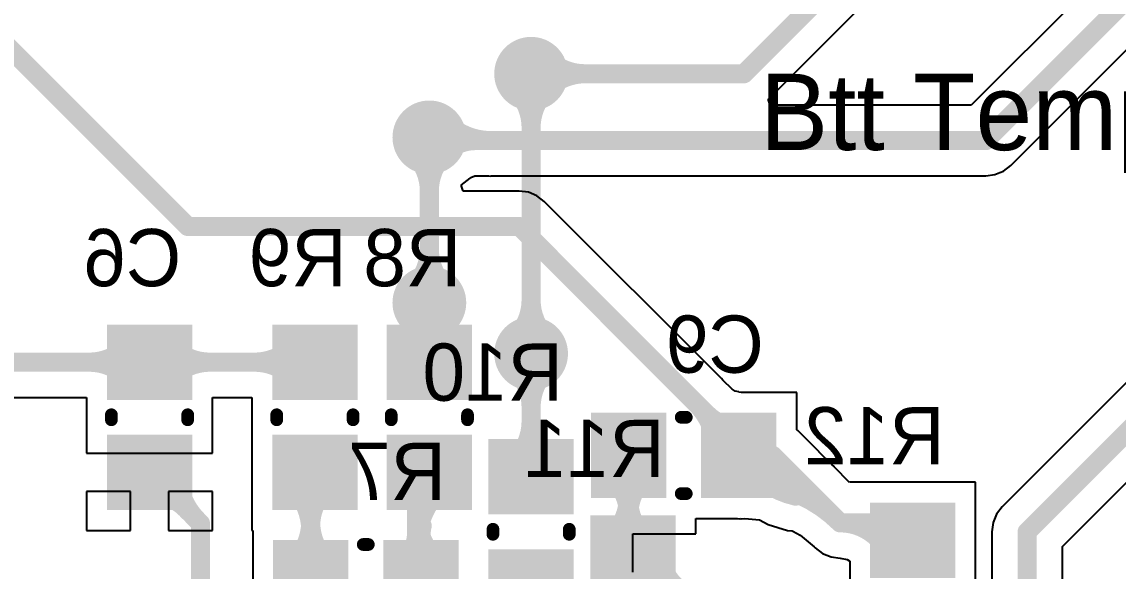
# Model space of a CAD drawing. Extents: x 41 to 201, y 4 to 127.
# Drawn here: x 137.66 to 159.55, y 52.56 to 63.52 of the extents above; entities that cross this region are included whole.
import ezdxf

# ---------------------------------------------------------------- set-up
doc = ezdxf.new("R2010")
doc.units = 0
doc.layers.get('0').update_dxf_attribs({"linetype": 'CONTINUOUS'})
for name, color, linetype in [('BOTTOMLAYER', 5, 'CONTINUOUS'), ('BOTTOMOVERLAY', 54, 'CONTINUOUS'), ('BOTTOMPASTE', 16, 'CONTINUOUS'), ('BOTTOMSOLDER', 6, 'CONTINUOUS'), ('MULTILAYER', 9, 'CONTINUOUS'), ('TOPLAYER', 1, 'CONTINUOUS'), ('TOPOVERLAY', 2, 'CONTINUOUS'), ('TOPSOLDER', 216, 'CONTINUOUS')]:
    doc.layers.add(name, color=color, linetype=linetype)

# ---------------------------------------------------------------- blocks, each defined once
blk = doc.blocks.new('0805C_B_36')
at = {"layer": 'BOTTOMLAYER'}
for points in [[(-0.45, -0.75), (-0.45, 0.75), (-1.75, -0.75), (-1.75, 0.75)], [(1.75, -0.75), (1.75, 0.75), (0.45, -0.75), (0.45, 0.75)]]:
    blk.add_solid(points, dxfattribs=at)
at = {"layer": 'BOTTOMOVERLAY', "const_width": 0.254}
for points in [[(0.051, 0.762), (-0.051, 0.762)], [(0.051, -0.762), (-0.051, -0.762)]]:
    blk.add_lwpolyline(points, dxfattribs=at)
at = {"layer": 'BOTTOMOVERLAY', "const_width": 0.127}
for points in [[(-0.114, 0.762, 1), (0.013, 0.762, 1)], [(-0.013, 0.762, 1), (0.114, 0.762, 1)], [(-0.114, -0.762, 1), (0.013, -0.762, 1)], [(-0.013, -0.762, 1), (0.114, -0.762, 1)]]:
    blk.add_lwpolyline(points, format="xyb", close=True, dxfattribs=at)
at = {"layer": 'BOTTOMPASTE'}
for points in [[(-0.45, -0.75), (-0.45, 0.75), (-1.75, -0.75), (-1.75, 0.75)], [(1.75, -0.75), (1.75, 0.75), (0.45, -0.75), (0.45, 0.75)]]:
    blk.add_solid(points, dxfattribs=at)
at = {"layer": 'BOTTOMSOLDER'}
for points in [[(-0.348, -0.852), (-0.348, 0.852), (-1.852, -0.852), (-1.852, 0.852)], [(1.852, -0.852), (1.852, 0.852), (0.348, -0.852), (0.348, 0.852)]]:
    blk.add_solid(points, dxfattribs=at)
blk = doc.blocks.new('0805C_B_39')
at = {"layer": 'BOTTOMLAYER'}
for points in [[(-0.45, -0.75), (-0.45, 0.75), (-1.75, -0.75), (-1.75, 0.75)], [(1.75, -0.75), (1.75, 0.75), (0.45, -0.75), (0.45, 0.75)]]:
    blk.add_solid(points, dxfattribs=at)
at = {"layer": 'BOTTOMOVERLAY', "const_width": 0.254}
for points in [[(0.051, 0.762), (-0.051, 0.762)], [(0.051, -0.762), (-0.051, -0.762)]]:
    blk.add_lwpolyline(points, dxfattribs=at)
at = {"layer": 'BOTTOMOVERLAY', "const_width": 0.127}
for points in [[(-0.114, 0.762, 1), (0.013, 0.762, 1)], [(-0.013, 0.762, 1), (0.114, 0.762, 1)], [(-0.114, -0.762, 1), (0.013, -0.762, 1)], [(-0.013, -0.762, 1), (0.114, -0.762, 1)]]:
    blk.add_lwpolyline(points, format="xyb", close=True, dxfattribs=at)
at = {"layer": 'BOTTOMPASTE'}
for points in [[(-0.45, -0.75), (-0.45, 0.75), (-1.75, -0.75), (-1.75, 0.75)], [(1.75, -0.75), (1.75, 0.75), (0.45, -0.75), (0.45, 0.75)]]:
    blk.add_solid(points, dxfattribs=at)
at = {"layer": 'BOTTOMSOLDER'}
for points in [[(-0.348, -0.852), (-0.348, 0.852), (-1.852, -0.852), (-1.852, 0.852)], [(1.852, -0.852), (1.852, 0.852), (0.348, -0.852), (0.348, 0.852)]]:
    blk.add_solid(points, dxfattribs=at)
blk = doc.blocks.new('0805R_B_55')
at = {"layer": 'BOTTOMLAYER'}
for points in [[(-0.45, -0.75), (-0.45, 0.75), (-1.75, -0.75), (-1.75, 0.75)], [(1.75, -0.75), (1.75, 0.75), (0.45, -0.75), (0.45, 0.75)]]:
    blk.add_solid(points, dxfattribs=at)
at = {"layer": 'BOTTOMOVERLAY', "const_width": 0.254}
for points in [[(-0.051, 0.762), (0.051, 0.762)], [(-0.051, -0.762), (0.051, -0.762)]]:
    blk.add_lwpolyline(points, dxfattribs=at)
at = {"layer": 'BOTTOMOVERLAY', "const_width": 0.127}
for points in [[(-0.114, 0.762, 1), (0.013, 0.762, 1)], [(-0.013, 0.762, 1), (0.114, 0.762, 1)], [(-0.114, -0.762, 1), (0.013, -0.762, 1)], [(-0.013, -0.762, 1), (0.114, -0.762, 1)]]:
    blk.add_lwpolyline(points, format="xyb", close=True, dxfattribs=at)
at = {"layer": 'BOTTOMPASTE'}
for points in [[(-0.45, -0.75), (-0.45, 0.75), (-1.75, -0.75), (-1.75, 0.75)], [(1.75, -0.75), (1.75, 0.75), (0.45, -0.75), (0.45, 0.75)]]:
    blk.add_solid(points, dxfattribs=at)
at = {"layer": 'BOTTOMSOLDER'}
for points in [[(-0.348, -0.852), (-0.348, 0.852), (-1.852, -0.852), (-1.852, 0.852)], [(1.852, -0.852), (1.852, 0.852), (0.348, -0.852), (0.348, 0.852)]]:
    blk.add_solid(points, dxfattribs=at)
blk = doc.blocks.new('0805R_B_56')
at = {"layer": 'BOTTOMLAYER'}
for points in [[(-0.45, -0.75), (-0.45, 0.75), (-1.75, -0.75), (-1.75, 0.75)], [(1.75, -0.75), (1.75, 0.75), (0.45, -0.75), (0.45, 0.75)]]:
    blk.add_solid(points, dxfattribs=at)
at = {"layer": 'BOTTOMOVERLAY', "const_width": 0.254}
for points in [[(-0.051, 0.762), (0.051, 0.762)], [(-0.051, -0.762), (0.051, -0.762)]]:
    blk.add_lwpolyline(points, dxfattribs=at)
at = {"layer": 'BOTTOMOVERLAY', "const_width": 0.127}
for points in [[(-0.114, 0.762, 1), (0.013, 0.762, 1)], [(-0.013, 0.762, 1), (0.114, 0.762, 1)], [(-0.114, -0.762, 1), (0.013, -0.762, 1)], [(-0.013, -0.762, 1), (0.114, -0.762, 1)]]:
    blk.add_lwpolyline(points, format="xyb", close=True, dxfattribs=at)
at = {"layer": 'BOTTOMPASTE'}
for points in [[(-0.45, -0.75), (-0.45, 0.75), (-1.75, -0.75), (-1.75, 0.75)], [(1.75, -0.75), (1.75, 0.75), (0.45, -0.75), (0.45, 0.75)]]:
    blk.add_solid(points, dxfattribs=at)
at = {"layer": 'BOTTOMSOLDER'}
for points in [[(-0.348, -0.852), (-0.348, 0.852), (-1.852, -0.852), (-1.852, 0.852)], [(1.852, -0.852), (1.852, 0.852), (0.348, -0.852), (0.348, 0.852)]]:
    blk.add_solid(points, dxfattribs=at)
blk = doc.blocks.new('0805R_B_57')
at = {"layer": 'BOTTOMLAYER'}
for points in [[(-0.45, -0.75), (-0.45, 0.75), (-1.75, -0.75), (-1.75, 0.75)], [(1.75, -0.75), (1.75, 0.75), (0.45, -0.75), (0.45, 0.75)]]:
    blk.add_solid(points, dxfattribs=at)
at = {"layer": 'BOTTOMOVERLAY', "const_width": 0.254}
for points in [[(0.051, 0.762), (-0.051, 0.762)], [(0.051, -0.762), (-0.051, -0.762)]]:
    blk.add_lwpolyline(points, dxfattribs=at)
at = {"layer": 'BOTTOMOVERLAY', "const_width": 0.127}
for points in [[(-0.114, 0.762, 1), (0.013, 0.762, 1)], [(-0.013, 0.762, 1), (0.114, 0.762, 1)], [(-0.114, -0.762, 1), (0.013, -0.762, 1)], [(-0.013, -0.762, 1), (0.114, -0.762, 1)]]:
    blk.add_lwpolyline(points, format="xyb", close=True, dxfattribs=at)
at = {"layer": 'BOTTOMPASTE'}
for points in [[(-0.45, -0.75), (-0.45, 0.75), (-1.75, -0.75), (-1.75, 0.75)], [(1.75, -0.75), (1.75, 0.75), (0.45, -0.75), (0.45, 0.75)]]:
    blk.add_solid(points, dxfattribs=at)
at = {"layer": 'BOTTOMSOLDER'}
for points in [[(-0.348, -0.852), (-0.348, 0.852), (-1.852, -0.852), (-1.852, 0.852)], [(1.852, -0.852), (1.852, 0.852), (0.348, -0.852), (0.348, 0.852)]]:
    blk.add_solid(points, dxfattribs=at)
blk = doc.blocks.new('0805R_B_58')
at = {"layer": 'BOTTOMLAYER'}
for points in [[(-0.45, -0.75), (-0.45, 0.75), (-1.75, -0.75), (-1.75, 0.75)], [(1.75, -0.75), (1.75, 0.75), (0.45, -0.75), (0.45, 0.75)]]:
    blk.add_solid(points, dxfattribs=at)
at = {"layer": 'BOTTOMOVERLAY', "const_width": 0.254}
for points in [[(-0.051, 0.762), (0.051, 0.762)], [(-0.051, -0.762), (0.051, -0.762)]]:
    blk.add_lwpolyline(points, dxfattribs=at)
at = {"layer": 'BOTTOMOVERLAY', "const_width": 0.127}
for points in [[(-0.114, 0.762, 1), (0.013, 0.762, 1)], [(-0.013, 0.762, 1), (0.114, 0.762, 1)], [(-0.114, -0.762, 1), (0.013, -0.762, 1)], [(-0.013, -0.762, 1), (0.114, -0.762, 1)]]:
    blk.add_lwpolyline(points, format="xyb", close=True, dxfattribs=at)
at = {"layer": 'BOTTOMPASTE'}
for points in [[(-0.45, -0.75), (-0.45, 0.75), (-1.75, -0.75), (-1.75, 0.75)], [(1.75, -0.75), (1.75, 0.75), (0.45, -0.75), (0.45, 0.75)]]:
    blk.add_solid(points, dxfattribs=at)
at = {"layer": 'BOTTOMSOLDER'}
for points in [[(-0.348, -0.852), (-0.348, 0.852), (-1.852, -0.852), (-1.852, 0.852)], [(1.852, -0.852), (1.852, 0.852), (0.348, -0.852), (0.348, 0.852)]]:
    blk.add_solid(points, dxfattribs=at)
blk = doc.blocks.new('0805R_B_59')
at = {"layer": 'BOTTOMLAYER'}
for points in [[(-0.45, -0.75), (-0.45, 0.75), (-1.75, -0.75), (-1.75, 0.75)], [(1.75, -0.75), (1.75, 0.75), (0.45, -0.75), (0.45, 0.75)]]:
    blk.add_solid(points, dxfattribs=at)
at = {"layer": 'BOTTOMOVERLAY', "const_width": 0.254}
for points in [[(0.051, 0.762), (-0.051, 0.762)], [(0.051, -0.762), (-0.051, -0.762)]]:
    blk.add_lwpolyline(points, dxfattribs=at)
at = {"layer": 'BOTTOMOVERLAY', "const_width": 0.127}
for points in [[(-0.114, 0.762, 1), (0.013, 0.762, 1)], [(-0.013, 0.762, 1), (0.114, 0.762, 1)], [(-0.114, -0.762, 1), (0.013, -0.762, 1)], [(-0.013, -0.762, 1), (0.114, -0.762, 1)]]:
    blk.add_lwpolyline(points, format="xyb", close=True, dxfattribs=at)
at = {"layer": 'BOTTOMPASTE'}
for points in [[(-0.45, -0.75), (-0.45, 0.75), (-1.75, -0.75), (-1.75, 0.75)], [(1.75, -0.75), (1.75, 0.75), (0.45, -0.75), (0.45, 0.75)]]:
    blk.add_solid(points, dxfattribs=at)
at = {"layer": 'BOTTOMSOLDER'}
for points in [[(-0.348, -0.852), (-0.348, 0.852), (-1.852, -0.852), (-1.852, 0.852)], [(1.852, -0.852), (1.852, 0.852), (0.348, -0.852), (0.348, 0.852)]]:
    blk.add_solid(points, dxfattribs=at)
blk = doc.blocks.new('0805R_B_60')
at = {"layer": 'BOTTOMLAYER'}
for points in [[(-0.45, -0.75), (-0.45, 0.75), (-1.75, -0.75), (-1.75, 0.75)], [(1.75, -0.75), (1.75, 0.75), (0.45, -0.75), (0.45, 0.75)]]:
    blk.add_solid(points, dxfattribs=at)
at = {"layer": 'BOTTOMOVERLAY', "const_width": 0.254}
for points in [[(0.051, 0.762), (-0.051, 0.762)], [(0.051, -0.762), (-0.051, -0.762)]]:
    blk.add_lwpolyline(points, dxfattribs=at)
at = {"layer": 'BOTTOMOVERLAY', "const_width": 0.127}
for points in [[(-0.114, 0.762, 1), (0.013, 0.762, 1)], [(-0.013, 0.762, 1), (0.114, 0.762, 1)], [(-0.114, -0.762, 1), (0.013, -0.762, 1)], [(-0.013, -0.762, 1), (0.114, -0.762, 1)]]:
    blk.add_lwpolyline(points, format="xyb", close=True, dxfattribs=at)
at = {"layer": 'BOTTOMPASTE'}
for points in [[(-0.45, -0.75), (-0.45, 0.75), (-1.75, -0.75), (-1.75, 0.75)], [(1.75, -0.75), (1.75, 0.75), (0.45, -0.75), (0.45, 0.75)]]:
    blk.add_solid(points, dxfattribs=at)
at = {"layer": 'BOTTOMSOLDER'}
for points in [[(-0.348, -0.852), (-0.348, 0.852), (-1.852, -0.852), (-1.852, 0.852)], [(1.852, -0.852), (1.852, 0.852), (0.348, -0.852), (0.348, 0.852)]]:
    blk.add_solid(points, dxfattribs=at)

msp = doc.modelspace()

# ---------------------------------------------------------------- linework, layer by layer
at = {"layer": 'BOTTOMLAYER'}
for p, q in [((152.576, 61.986), (166.514, 75.923)), ((166.888, 72.126), (156.617, 61.855)), ((157.407, 60.652), (167.652, 70.898)), ((152.562, 61.975), (152.576, 61.986)), ((152.603, 61.855), (152.562, 61.975)), ((152.576, 61.986), (152.576, 61.986)), ((152.576, 61.986), (152.576, 61.986)), ((165.524, 62.126), (157.236, 53.838)), ((156.617, 61.855), (152.603, 61.855)), ((158.439, 53.048), (166.314, 60.923)), ((157.261, 60.54), (157.407, 60.652)), ((146.621, 60.412), (146.703, 60.446)), ((146.703, 60.446), (146.986, 60.446)), ((146.986, 60.446), (147.022, 60.442)), ((147.022, 60.442), (147.022, 60.446)), ((147.022, 60.446), (156.909, 60.446)), ((156.909, 60.446), (157.091, 60.47)), ((157.091, 60.47), (157.19, 60.511)), ((157.19, 60.511), (157.261, 60.54)), ((146.431, 60.261), (146.611, 60.399)), ((146.472, 60.141), (146.431, 60.261)), ((146.611, 60.399), (146.621, 60.412)), ((147.592, 60.141), (146.472, 60.141)), ((147.774, 60.117), (147.592, 60.141)), ((147.944, 60.046), (147.774, 60.117)), ((148.09, 59.934), (147.944, 60.046)), ((151.628, 56.397), (148.09, 59.934)), ((151.63, 56.399), (151.628, 56.397)), ((151.628, 56.397), (151.628, 56.397)), ((151.655, 56.37), (151.63, 56.399)), ((151.84, 56.184), (151.655, 56.37)), ((151.842, 56.187), (151.84, 56.184)), ((151.903, 56.145), (151.842, 56.187)), ((151.976, 56.131), (151.903, 56.145)), ((151.976, 56.128), (151.976, 56.131)), ((152.022, 56.122), (151.976, 56.128)), ((153.134, 56.122), (152.022, 56.122)), ((153.134, 55.376), (153.134, 56.122)), ((137.076, 56.021), (138.95, 56.021)), ((138.95, 56.021), (138.95, 55.568)), ((141.466, 55.568), (141.466, 56.021)), ((141.466, 56.021), (142.252, 56.021)), ((142.252, 56.021), (142.252, 55.568)), ((138.95, 55.568), (138.95, 54.907)), ((141.466, 54.907), (141.466, 55.568)), ((142.252, 55.568), (142.252, 53.368)), ((153.152, 55.362), (153.134, 55.376)), ((153.246, 55.269), (153.152, 55.362)), ((153.266, 55.252), (153.246, 55.269)), ((153.266, 55.249), (153.266, 55.252)), ((153.266, 55.252), (153.266, 55.252)), ((153.581, 54.933), (153.266, 55.249)), ((138.95, 54.907), (141.466, 54.907)), ((153.582, 54.933), (153.581, 54.933)), ((153.582, 54.932), (153.582, 54.933)), ((153.834, 54.68), (153.582, 54.932)), ((153.885, 54.638), (153.834, 54.68)), ((153.881, 54.634), (153.885, 54.638)), ((154.187, 54.327), (153.881, 54.634)), ((154.19, 54.328), (154.187, 54.327)), ((156.706, 54.328), (154.19, 54.328)), ((154.19, 54.328), (154.19, 54.328)), ((154.19, 54.328), (154.19, 54.328)), ((156.706, 52.012), (156.706, 54.328)), ((139.827, 54.145), (138.95, 54.145)), ((138.95, 54.145), (138.95, 53.368)), ((139.827, 53.368), (139.827, 54.145)), ((141.466, 54.145), (140.589, 54.145)), ((140.589, 54.145), (140.589, 53.368)), ((141.466, 53.368), (141.466, 54.145)), ((157.124, 53.692), (157.095, 53.622)), ((157.236, 53.838), (157.124, 53.692)), ((151.118, 53.297), (151.118, 53.606)), ((151.118, 53.606), (151.95, 53.606)), ((151.95, 53.606), (151.994, 53.6)), ((151.994, 53.6), (152.014, 53.603)), ((152.014, 53.603), (152.021, 53.598)), ((152.021, 53.598), (152.097, 53.605)), ((152.021, 53.598), (152.021, 53.598)), ((152.097, 53.605), (152.386, 53.577)), ((152.386, 53.577), (152.561, 53.483)), ((152.561, 53.483), (152.951, 53.365)), ((157.053, 53.522), (157.029, 53.34)), ((157.095, 53.622), (157.053, 53.522)), ((138.95, 53.368), (139.827, 53.368)), ((140.589, 53.368), (141.466, 53.368)), ((142.252, 53.368), (142.268, 53.368)), ((142.268, 53.368), (142.268, 51.066)), ((149.86, 52.535), (149.86, 53.297)), ((149.86, 53.297), (151.118, 53.297)), ((152.951, 53.365), (152.952, 53.368)), ((152.952, 53.368), (153.041, 53.356)), ((153.041, 53.356), (153.052, 53.35)), ((153.052, 53.35), (153.202, 53.27)), ((153.202, 53.27), (153.48, 53.041)), ((157.029, 53.34), (157.029, 52.127)), ((153.48, 53.041), (153.501, 53.02)), ((153.501, 53.02), (153.647, 52.908)), ((158.439, 52.127), (158.439, 53.048)), ((153.647, 52.908), (153.817, 52.838)), ((153.817, 52.838), (153.999, 52.814)), ((153.999, 52.814), (154.001, 52.814)), ((154.001, 52.814), (154.139, 52.787)), ((154.139, 52.787), (154.19, 52.753)), ((154.19, 52.753), (154.19, 52.012))]:
    msp.add_line(p, q, dxfattribs=at)
at = {"layer": 'BOTTOMLAYER', "const_width": 0.381}
for points in [[(152.078, 62.484), (166.222, 76.628)], [(156.909, 61.15), (167.386, 71.628)], [(134.493, 65.913), (140.97, 59.436)], [(147.828, 62.484), (152.078, 62.484)], [(157.734, 53.34), (166.022, 61.628)], [(145.796, 61.214), (145.859, 61.15)], [(145.859, 61.15), (156.909, 61.15)], [(140.97, 59.436), (147.592, 59.436)], [(147.592, 59.436), (151.976, 55.052)], [(145.796, 56.726), (145.796, 57.912)], [(137.076, 56.726), (140.208, 56.726)], [(140.208, 56.726), (143.51, 56.726)], [(147.828, 54.44), (147.828, 56.896)], [(151.976, 54.864), (151.976, 55.052)], [(151.976, 54.864), (152.654, 54.864)], [(152.654, 54.864), (153.999, 53.519)], [(140.208, 54.526), (141.224, 53.51)], [(143.426, 54.442), (143.51, 54.526)], [(143.426, 52.324), (143.426, 54.442)], [(145.542, 54.272), (145.796, 54.526)], [(145.542, 51.054), (145.542, 54.272)], [(149.776, 53), (149.776, 54.102)], [(141.224, 49.53), (141.224, 53.51)], [(153.999, 53.519), (155.099, 53.519)], [(155.099, 53.519), (155.448, 53.17)], [(157.734, 51.054), (157.734, 53.34)], [(149.776, 53), (149.86, 52.916)], [(149.86, 52.916), (150.048, 52.916)], [(150.048, 52.916), (151.309, 51.655)]]:
    msp.add_lwpolyline(points, dxfattribs=at)
at = {"layer": 'BOTTOMLAYER'}
for points, const_width in [([(147.511, 62.484, 1), (148.145, 62.484, 1)], 0.635), ([(148.047, 62.798, 1), (148.238, 62.798, 1)], 0.191), ([(148.047, 62.798, 1), (148.238, 62.798, 1)], 0.191), ([(147.733, 62.484, 1), (147.923, 62.484, 1)], 0.191), ([(148.806, 62.484, 1), (148.996, 62.484, 1)], 0.191), ([(148.806, 62.484, 1), (148.996, 62.484, 1)], 0.191), ([(148.806, 62.484, 1), (148.996, 62.484, 1)], 0.191), ([(148.806, 62.484, 1), (148.996, 62.484, 1)], 0.191), ([(151.983, 62.484, 1), (152.173, 62.484, 1)], 0.191), ([(151.983, 62.484, 1), (152.173, 62.484, 1)], 0.191), ([(148.047, 62.17, 1), (148.238, 62.17, 1)], 0.191), ([(148.047, 62.17, 1), (148.238, 62.17, 1)], 0.191), ([(145.478, 61.214, 1), (146.113, 61.214, 1)], 0.635), ([(146.015, 61.528, 1), (146.206, 61.528, 1)], 0.191), ([(145.701, 61.214, 1), (145.891, 61.214, 1)], 0.191), ([(145.764, 61.15, 1), (145.955, 61.15, 1)], 0.191), ([(145.764, 61.15, 1), (145.955, 61.15, 1)], 0.191), ([(146.621, 61.15, 1), (146.811, 61.15, 1)], 0.191), ([(146.927, 61.15, 1), (147.118, 61.15, 1)], 0.191), ([(156.813, 61.15, 1), (157.004, 61.15, 1)], 0.191), ([(156.813, 61.15, 1), (157.004, 61.15, 1)], 0.191), ([(146.015, 60.9, 1), (146.206, 60.9, 1)], 0.191), ([(140.875, 59.436, 1), (141.065, 59.436, 1)], 0.191), ([(140.875, 59.436, 1), (141.065, 59.436, 1)], 0.191), ([(147.497, 59.436, 1), (147.687, 59.436, 1)], 0.191), ([(147.497, 59.436, 1), (147.687, 59.436, 1)], 0.191), ([(145.478, 57.912, 1), (146.113, 57.912, 1)], 0.635), ([(145.701, 57.912, 1), (145.891, 57.912, 1)], 0.191), ([(145.701, 57.835, 1), (145.891, 57.835, 1)], 0.191), ([(145.701, 57.835, 1), (145.891, 57.835, 1)], 0.191), ([(145.701, 57.835, 1), (145.891, 57.835, 1)], 0.191), ([(145.701, 57.835, 1), (145.891, 57.835, 1)], 0.191), ([(145.386, 57.598, 1), (145.577, 57.598, 1)], 0.191), ([(145.386, 57.598, 1), (145.577, 57.598, 1)], 0.191), ([(146.015, 57.598, 1), (146.206, 57.598, 1)], 0.191), ([(146.015, 57.598, 1), (146.206, 57.598, 1)], 0.191), ([(147.511, 56.896, 1), (148.145, 56.896, 1)], 0.635), ([(139.688, 57.051, 1), (139.878, 57.051, 1)], 0.191), ([(139.688, 57.051, 1), (139.878, 57.051, 1)], 0.191), ([(140.538, 57.051, 1), (140.728, 57.051, 1)], 0.191), ([(140.538, 57.051, 1), (140.728, 57.051, 1)], 0.191), ([(142.99, 57.051, 1), (143.18, 57.051, 1)], 0.191), ([(142.99, 57.051, 1), (143.18, 57.051, 1)], 0.191), ([(145.376, 57.051, 1), (145.566, 57.051, 1)], 0.191), ([(145.376, 57.051, 1), (145.566, 57.051, 1)], 0.191), ([(146.026, 57.051, 1), (146.216, 57.051, 1)], 0.191), ([(146.026, 57.051, 1), (146.216, 57.051, 1)], 0.191), ([(138.903, 56.726, 1), (139.094, 56.726, 1)], 0.191), ([(138.903, 56.726, 1), (139.094, 56.726, 1)], 0.191), ([(138.903, 56.726, 1), (139.094, 56.726, 1)], 0.191), ([(138.903, 56.726, 1), (139.094, 56.726, 1)], 0.191), ([(140.113, 56.726, 1), (140.303, 56.726, 1)], 0.191), ([(140.113, 56.726, 1), (140.303, 56.726, 1)], 0.191), ([(141.322, 56.726, 1), (141.513, 56.726, 1)], 0.191), ([(141.322, 56.726, 1), (141.513, 56.726, 1)], 0.191), ([(141.322, 56.726, 1), (141.513, 56.726, 1)], 0.191), ([(141.322, 56.726, 1), (141.513, 56.726, 1)], 0.191), ([(142.205, 56.726, 1), (142.396, 56.726, 1)], 0.191), ([(142.205, 56.726, 1), (142.396, 56.726, 1)], 0.191), ([(142.205, 56.726, 1), (142.396, 56.726, 1)], 0.191), ([(142.205, 56.726, 1), (142.396, 56.726, 1)], 0.191), ([(143.415, 56.726, 1), (143.605, 56.726, 1)], 0.191), ([(145.701, 56.839, 1), (145.891, 56.839, 1)], 0.191), ([(145.701, 56.839, 1), (145.891, 56.839, 1)], 0.191), ([(145.701, 56.839, 1), (145.891, 56.839, 1)], 0.191), ([(145.701, 56.839, 1), (145.891, 56.839, 1)], 0.191), ([(145.701, 56.726, 1), (145.891, 56.726, 1)], 0.191), ([(147.733, 56.896, 1), (147.923, 56.896, 1)], 0.191), ([(147.418, 56.582, 1), (147.609, 56.582, 1)], 0.191), ([(147.418, 56.582, 1), (147.609, 56.582, 1)], 0.191), ([(148.047, 56.582, 1), (148.238, 56.582, 1)], 0.191), ([(148.047, 56.582, 1), (148.238, 56.582, 1)], 0.191), ([(139.688, 56.401, 1), (139.878, 56.401, 1)], 0.191), ([(139.688, 56.401, 1), (139.878, 56.401, 1)], 0.191), ([(140.538, 56.401, 1), (140.728, 56.401, 1)], 0.191), ([(140.538, 56.401, 1), (140.728, 56.401, 1)], 0.191), ([(142.99, 56.401, 1), (143.18, 56.401, 1)], 0.191), ([(142.99, 56.401, 1), (143.18, 56.401, 1)], 0.191), ([(151.034, 55.898, 1), (151.225, 55.898, 1)], 0.191), ([(147.733, 55.823, 1), (147.923, 55.823, 1)], 0.191), ([(147.733, 55.823, 1), (147.923, 55.823, 1)], 0.191), ([(147.733, 55.823, 1), (147.923, 55.823, 1)], 0.191), ([(147.733, 55.823, 1), (147.923, 55.823, 1)], 0.191), ([(151.246, 55.686, 1), (151.437, 55.686, 1)], 0.191), ([(147.733, 55.549, 1), (147.923, 55.549, 1)], 0.191), ([(147.733, 55.549, 1), (147.923, 55.549, 1)], 0.191), ([(147.733, 55.549, 1), (147.923, 55.549, 1)], 0.191), ([(147.733, 55.549, 1), (147.923, 55.549, 1)], 0.191), ([(151.881, 55.423, 1), (152.071, 55.423, 1)], 0.191), ([(151.869, 55.066, 1), (152.06, 55.066, 1)], 0.191), ([(151.869, 55.066, 1), (152.06, 55.066, 1)], 0.191), ([(151.881, 55.052, 1), (152.071, 55.052, 1)], 0.191), ([(151.881, 55.052, 1), (152.071, 55.052, 1)], 0.191), ([(152.289, 54.975, 1), (152.479, 54.975, 1)], 0.191), ([(152.308, 55.034, 1), (152.498, 55.034, 1)], 0.191), ([(152.308, 55.034, 1), (152.498, 55.034, 1)], 0.191), ([(147.408, 54.765, 1), (147.598, 54.765, 1)], 0.191), ([(147.408, 54.765, 1), (147.598, 54.765, 1)], 0.191), ([(148.058, 54.765, 1), (148.248, 54.765, 1)], 0.191), ([(148.058, 54.765, 1), (148.248, 54.765, 1)], 0.191), ([(151.421, 54.964, 1), (151.612, 54.964, 1)], 0.191), ([(151.881, 54.864, 1), (152.071, 54.864, 1)], 0.191), ([(151.881, 54.864, 1), (152.071, 54.864, 1)], 0.191), ([(151.947, 54.806, 1), (152.138, 54.806, 1)], 0.191), ([(152.559, 54.864, 1), (152.749, 54.864, 1)], 0.191), ([(152.559, 54.864, 1), (152.749, 54.864, 1)], 0.191), ([(152.559, 54.864, 1), (152.749, 54.864, 1)], 0.191), ([(152.559, 54.864, 1), (152.749, 54.864, 1)], 0.191), ([(152.559, 54.864, 1), (152.749, 54.864, 1)], 0.191), ([(152.559, 54.864, 1), (152.749, 54.864, 1)], 0.191), ([(151.884, 54.686, 1), (152.074, 54.686, 1)], 0.191), ([(151.884, 54.686, 1), (152.074, 54.686, 1)], 0.191), ([(152.308, 54.694, 1), (152.498, 54.694, 1)], 0.191), ([(152.308, 54.694, 1), (152.498, 54.694, 1)], 0.191), ([(152.671, 54.752, 1), (152.861, 54.752, 1)], 0.191), ([(152.671, 54.752, 1), (152.861, 54.752, 1)], 0.191), ([(140.113, 54.526, 1), (140.303, 54.526, 1)], 0.191), ([(140.192, 54.45, 1), (140.382, 54.45, 1)], 0.191), ([(140.672, 54.526, 1), (140.863, 54.526, 1)], 0.191), ([(140.672, 54.526, 1), (140.863, 54.526, 1)], 0.191), ([(143.331, 54.442, 1), (143.521, 54.442, 1)], 0.191), ([(143.331, 54.442, 1), (143.521, 54.442, 1)], 0.191), ([(143.415, 54.526, 1), (143.605, 54.526, 1)], 0.191), ([(145.701, 54.526, 1), (145.891, 54.526, 1)], 0.191), ([(147.733, 54.44, 1), (147.923, 54.44, 1)], 0.191), ([(149.356, 54.439, 1), (149.546, 54.439, 1)], 0.191), ([(149.356, 54.439, 1), (149.546, 54.439, 1)], 0.191), ([(149.52, 54.334, 1), (149.711, 54.334, 1)], 0.191), ([(149.52, 54.334, 1), (149.711, 54.334, 1)], 0.191), ([(149.841, 54.334, 1), (150.032, 54.334, 1)], 0.191), ([(149.841, 54.334, 1), (150.032, 54.334, 1)], 0.191), ([(150.006, 54.439, 1), (150.196, 54.439, 1)], 0.191), ([(150.006, 54.439, 1), (150.196, 54.439, 1)], 0.191), ([(152.126, 54.375, 1), (152.316, 54.375, 1)], 0.191), ([(152.767, 54.485, 1), (152.958, 54.485, 1)], 0.191), ([(152.988, 54.434, 1), (153.179, 54.434, 1)], 0.191), ([(142.99, 54.201, 1), (143.18, 54.201, 1)], 0.191), ([(142.99, 54.201, 1), (143.18, 54.201, 1)], 0.191), ([(143.64, 54.201, 1), (143.83, 54.201, 1)], 0.191), ([(143.64, 54.201, 1), (143.83, 54.201, 1)], 0.191), ([(145.276, 54.201, 1), (145.466, 54.201, 1)], 0.191), ([(145.276, 54.201, 1), (145.466, 54.201, 1)], 0.191), ([(145.447, 54.272, 1), (145.637, 54.272, 1)], 0.191), ([(145.447, 54.272, 1), (145.637, 54.272, 1)], 0.191), ([(145.926, 54.201, 1), (146.116, 54.201, 1)], 0.191), ([(145.926, 54.201, 1), (146.116, 54.201, 1)], 0.191), ([(149.681, 54.102, 1), (149.871, 54.102, 1)], 0.191), ([(149.681, 54.102, 1), (149.871, 54.102, 1)], 0.191), ([(149.681, 54.102, 1), (149.871, 54.102, 1)], 0.191), ([(149.681, 54.102, 1), (149.871, 54.102, 1)], 0.191), ([(149.681, 54.102, 1), (149.871, 54.102, 1)], 0.191), ([(151.898, 54.305, 1), (152.089, 54.305, 1)], 0.191), ([(151.898, 54.305, 1), (152.089, 54.305, 1)], 0.191), ([(153.287, 54.135, 1), (153.478, 54.135, 1)], 0.191), ([(153.287, 54.135, 1), (153.478, 54.135, 1)], 0.191), ([(140.213, 54.067, 1), (140.403, 54.067, 1)], 0.191), ([(140.213, 54.067, 1), (140.403, 54.067, 1)], 0.191), ([(149.681, 54.064, 1), (149.871, 54.064, 1)], 0.191), ([(149.681, 54.064, 1), (149.871, 54.064, 1)], 0.191), ([(149.681, 53.987, 1), (149.871, 53.987, 1)], 0.191), ([(149.681, 53.987, 1), (149.871, 53.987, 1)], 0.191), ([(153.012, 54.052, 1), (153.203, 54.052, 1)], 0.191), ([(140.826, 53.812, 1), (141.017, 53.812, 1)], 0.191), ([(140.826, 53.812, 1), (141.017, 53.812, 1)], 0.191), ([(140.879, 53.755, 1), (141.069, 53.755, 1)], 0.191), ([(145.447, 53.788, 1), (145.637, 53.788, 1)], 0.191), ([(145.447, 53.788, 1), (145.637, 53.788, 1)], 0.191), ([(145.447, 53.736, 1), (145.637, 53.736, 1)], 0.191), ([(145.447, 53.736, 1), (145.637, 53.736, 1)], 0.191), ([(141.068, 53.571, 1), (141.258, 53.571, 1)], 0.191), ([(141.068, 53.571, 1), (141.258, 53.571, 1)], 0.191), ([(141.129, 53.51, 1), (141.319, 53.51, 1)], 0.191), ([(141.129, 53.51, 1), (141.319, 53.51, 1)], 0.191), ([(143.331, 53.533, 1), (143.521, 53.533, 1)], 0.191), ([(143.331, 53.533, 1), (143.521, 53.533, 1)], 0.191), ([(143.331, 53.533, 1), (143.521, 53.533, 1)], 0.191), ([(143.331, 53.533, 1), (143.521, 53.533, 1)], 0.191), ([(143.331, 53.455, 1), (143.521, 53.455, 1)], 0.191), ([(143.331, 53.455, 1), (143.521, 53.455, 1)], 0.191), ([(145.557, 53.458, 1), (145.748, 53.458, 1)], 0.191), ([(145.557, 53.458, 1), (145.748, 53.458, 1)], 0.191), ([(145.557, 53.458, 1), (145.748, 53.458, 1)], 0.191), ([(149.681, 53.655, 1), (149.871, 53.655, 1)], 0.191), ([(149.681, 53.655, 1), (149.871, 53.655, 1)], 0.191), ([(149.681, 53.655, 1), (149.871, 53.655, 1)], 0.191), ([(149.681, 53.655, 1), (149.871, 53.655, 1)], 0.191), ([(153.904, 53.519, 1), (154.095, 53.519, 1)], 0.191), ([(153.904, 53.519, 1), (154.095, 53.519, 1)], 0.191), ([(153.904, 53.519, 1), (154.095, 53.519, 1)], 0.191), ([(153.904, 53.519, 1), (154.095, 53.519, 1)], 0.191), ([(153.904, 53.519, 1), (154.095, 53.519, 1)], 0.191), ([(153.904, 53.519, 1), (154.095, 53.519, 1)], 0.191), ([(154.54, 53.519, 1), (154.731, 53.519, 1)], 0.191), ([(154.54, 53.519, 1), (154.731, 53.519, 1)], 0.191), ([(155.004, 53.519, 1), (155.195, 53.519, 1)], 0.191), ([(155.004, 53.519, 1), (155.195, 53.519, 1)], 0.191), ([(143.331, 53.378, 1), (143.521, 53.378, 1)], 0.191), ([(143.331, 53.378, 1), (143.521, 53.378, 1)], 0.191), ([(145.447, 53.331, 1), (145.637, 53.331, 1)], 0.191), ([(145.447, 53.331, 1), (145.637, 53.331, 1)], 0.191), ([(149.34, 53.241, 1), (149.53, 53.241, 1)], 0.191), ([(149.34, 53.241, 1), (149.53, 53.241, 1)], 0.191), ([(149.99, 53.241, 1), (150.18, 53.241, 1)], 0.191), ([(149.99, 53.241, 1), (150.18, 53.241, 1)], 0.191), ([(157.639, 53.34, 1), (157.829, 53.34, 1)], 0.191), ([(157.639, 53.34, 1), (157.829, 53.34, 1)], 0.191), ([(145.447, 53.045, 1), (145.637, 53.045, 1)], 0.191), ([(145.447, 53.045, 1), (145.637, 53.045, 1)], 0.191), ([(155.184, 53.133, 1), (155.374, 53.133, 1)], 0.191), ([(155.184, 53.133, 1), (155.374, 53.133, 1)], 0.191), ([(155.353, 53.17, 1), (155.543, 53.17, 1)], 0.191), ([(145.796, 52.799, 1), (145.986, 52.799, 1)], 0.191), ([(145.796, 52.799, 1), (145.986, 52.799, 1)], 0.191), ([(145.796, 52.799, 1), (145.986, 52.799, 1)], 0.191), ([(149.681, 53, 1), (149.871, 53, 1)], 0.191), ([(149.681, 53, 1), (149.871, 53, 1)], 0.191), ([(149.765, 52.916, 1), (149.955, 52.916, 1)], 0.191), ([(149.765, 52.916, 1), (149.955, 52.916, 1)], 0.191), ([(149.94, 52.937, 1), (150.131, 52.937, 1)], 0.191), ([(149.953, 52.916, 1), (150.143, 52.916, 1)], 0.191), ([(149.953, 52.916, 1), (150.143, 52.916, 1)], 0.191), ([(150.324, 52.916, 1), (150.515, 52.916, 1)], 0.191), ([(150.324, 52.916, 1), (150.515, 52.916, 1)], 0.191), ([(154.848, 52.953, 1), (155.038, 52.953, 1)], 0.191), ([(154.848, 52.953, 1), (155.038, 52.953, 1)], 0.191), ([(143.006, 52.749, 1), (143.196, 52.749, 1)], 0.191), ([(143.006, 52.749, 1), (143.196, 52.749, 1)], 0.191), ([(143.656, 52.749, 1), (143.846, 52.749, 1)], 0.191), ([(143.656, 52.749, 1), (143.846, 52.749, 1)], 0.191), ([(145.206, 52.749, 1), (145.396, 52.749, 1)], 0.191), ([(145.206, 52.749, 1), (145.396, 52.749, 1)], 0.191), ([(145.856, 52.749, 1), (146.046, 52.749, 1)], 0.191), ([(145.856, 52.749, 1), (146.046, 52.749, 1)], 0.191), ([(149.865, 52.457, 1), (150.055, 52.457, 1)], 0.191), ([(149.865, 52.457, 1), (150.055, 52.457, 1)], 0.191)]:
    msp.add_lwpolyline(points, format="xyb", close=True, dxfattribs=dict(at, const_width=const_width))
at = {"layer": 'BOTTOMLAYER', "const_width": 0.381}
for points in [[(148.901, 62.484, -0.198912), (148.142, 62.798)], [(148.901, 62.484, -0.198912), (148.142, 62.798)], [(148.142, 62.17, -0.198912), (148.901, 62.484)], [(148.142, 62.17, -0.198912), (148.901, 62.484)], [(147.022, 61.15, -0.198912), (146.11, 61.528)], [(146.11, 60.9, -0.198912), (146.716, 61.15)], [(145.796, 57.835, -0.198912), (145.471, 57.051)], [(145.796, 57.835, -0.198912), (145.471, 57.051)], [(146.121, 57.051, -0.198912), (145.796, 57.835)], [(146.121, 57.051, -0.198912), (145.796, 57.835)], [(145.482, 57.598, -0.198912), (145.796, 56.839)], [(145.482, 57.598, -0.198912), (145.796, 56.839)], [(145.796, 56.839, -0.198912), (146.11, 57.598)], [(145.796, 56.839, -0.198912), (146.11, 57.598)], [(139.783, 57.051, -0.198912), (138.999, 56.726)], [(139.783, 57.051, -0.198912), (138.999, 56.726)], [(141.417, 56.726, -0.198912), (140.633, 57.051)], [(141.417, 56.726, -0.198912), (140.633, 57.051)], [(143.085, 57.051, -0.198912), (142.301, 56.726)], [(143.085, 57.051, -0.198912), (142.301, 56.726)], [(138.999, 56.726, -0.198912), (139.783, 56.401)], [(138.999, 56.726, -0.198912), (139.783, 56.401)], [(140.633, 56.401, -0.198912), (141.417, 56.726)], [(140.633, 56.401, -0.198912), (141.417, 56.726)], [(142.301, 56.726, -0.198912), (143.085, 56.401)], [(142.301, 56.726, -0.198912), (143.085, 56.401)], [(147.514, 56.582, -0.198912), (147.828, 55.823)], [(147.514, 56.582, -0.198912), (147.828, 55.823)], [(147.828, 55.823, -0.198912), (148.142, 56.582)], [(147.828, 55.823, -0.198912), (148.142, 56.582)], [(151.129, 55.898, -0.198912), (151.517, 54.964)], [(151.976, 55.423, -0.198912), (151.342, 55.686)], [(147.828, 55.549, -0.198912), (147.503, 54.765)], [(147.828, 55.549, -0.198912), (147.503, 54.765)], [(148.153, 54.765, -0.198912), (147.828, 55.549)], [(148.153, 54.765, -0.198912), (147.828, 55.549)], [(151.964, 55.066, -0.208874), (152.766, 54.752)], [(151.964, 55.066, -0.208874), (152.766, 54.752)], [(153.084, 54.434, -0.220788), (152.384, 54.975)], [(152.654, 54.864, -0.306948), (152.403, 55.034)], [(152.654, 54.864, -0.306948), (152.403, 55.034)], [(153.107, 54.052, -0.198912), (152.042, 54.806)], [(152.403, 54.694, -0.306948), (152.654, 54.864)], [(152.403, 54.694, -0.306948), (152.654, 54.864)], [(151.979, 54.686, -0.208874), (153.383, 54.135)], [(151.979, 54.686, -0.208874), (153.383, 54.135)], [(140.287, 54.45, -0.264697), (140.974, 53.755)], [(141.163, 53.571, -0.198912), (140.767, 54.526)], [(141.163, 53.571, -0.198912), (140.767, 54.526)], [(149.451, 54.439, -0.198912), (149.776, 53.655)], [(149.451, 54.439, -0.198912), (149.776, 53.655)], [(149.615, 54.334, -0.31305), (149.776, 54.102)], [(149.615, 54.334, -0.31305), (149.776, 54.102)], [(149.776, 53.655, -0.198912), (150.101, 54.439)], [(149.776, 53.655, -0.198912), (150.101, 54.439)], [(149.776, 54.102, -0.31305), (149.937, 54.334)], [(149.776, 54.102, -0.31305), (149.937, 54.334)], [(152.221, 54.375, -0.198912), (152.862, 54.485)], [(143.085, 54.201, -0.198912), (143.426, 53.378)], [(143.085, 54.201, -0.198912), (143.426, 53.378)], [(143.426, 53.455, -0.198912), (143.735, 54.201)], [(143.426, 53.455, -0.198912), (143.735, 54.201)], [(145.371, 54.201, -0.198912), (145.542, 53.788)], [(145.371, 54.201, -0.198912), (145.542, 53.788)], [(145.542, 53.045, -0.198912), (146.021, 54.201)], [(145.542, 53.045, -0.198912), (146.021, 54.201)], [(151.994, 54.305, -0.208874), (153.999, 53.519)], [(151.994, 54.305, -0.208874), (153.999, 53.519)], [(140.308, 54.067, -0.198912), (140.922, 53.812)], [(140.308, 54.067, -0.198912), (140.922, 53.812)], [(149.776, 54.064, -0.198912), (149.435, 53.241)], [(149.776, 54.064, -0.198912), (149.435, 53.241)], [(150.085, 53.241, -0.198912), (149.776, 53.987)], [(150.085, 53.241, -0.198912), (149.776, 53.987)], [(145.951, 52.749, -0.198912), (145.542, 53.736)], [(145.951, 52.749, -0.198912), (145.542, 53.736)], [(143.426, 53.533, -0.198912), (143.101, 52.749)], [(143.426, 53.533, -0.198912), (143.101, 52.749)], [(143.751, 52.749, -0.198912), (143.426, 53.533)], [(143.751, 52.749, -0.198912), (143.426, 53.533)], [(145.891, 52.799, -0.314301), (145.653, 53.458)], [(145.891, 52.799, -0.314301), (145.653, 53.458)], [(145.891, 52.799, -0.314301), (145.653, 53.458)], [(154, 53.519, -0.276672), (154.943, 52.953)], [(154, 53.519, -0.276672), (154.943, 52.953)], [(154.635, 53.519, -0.276672), (155.279, 53.133)], [(154.635, 53.519, -0.276672), (155.279, 53.133)], [(145.542, 53.331, -0.198912), (145.301, 52.749)], [(145.542, 53.331, -0.198912), (145.301, 52.749)], [(150.723, 52.252, -0.266921), (150.036, 52.937)], [(150.682, 52.282, -0.198912), (150.419, 52.916)], [(150.682, 52.282, -0.198912), (150.419, 52.916)], [(149.96, 52.457, -0.198912), (150.894, 52.069)], [(149.96, 52.457, -0.198912), (150.894, 52.069)]]:
    msp.add_lwpolyline(points, format="xyb", dxfattribs=at)
at = {"layer": 'BOTTOMSOLDER', "const_width": 0.737}
for points in [[(147.46, 62.484, 1), (148.196, 62.484, 1)], [(145.428, 61.214, 1), (146.164, 61.214, 1)], [(145.428, 57.912, 1), (146.164, 57.912, 1)], [(147.46, 56.896, 1), (148.196, 56.896, 1)]]:
    msp.add_lwpolyline(points, format="xyb", close=True, dxfattribs=at)
at = {"layer": 'MULTILAYER', "const_width": 0.635}
for points in [[(147.511, 62.484, 1), (148.145, 62.484, 1)], [(145.478, 61.214, 1), (146.113, 61.214, 1)], [(145.478, 57.912, 1), (146.113, 57.912, 1)], [(147.511, 56.896, 1), (148.145, 56.896, 1)]]:
    msp.add_lwpolyline(points, format="xyb", close=True, dxfattribs=at)
at = {"layer": 'TOPLAYER'}
for points, const_width in [([(147.511, 62.484, 1), (148.145, 62.484, 1)], 0.635), ([(147.733, 62.484, 1), (147.923, 62.484, 1)], 0.191), ([(147.418, 62.17, 1), (147.609, 62.17, 1)], 0.191), ([(147.418, 62.17, 1), (147.609, 62.17, 1)], 0.191), ([(148.047, 62.17, 1), (148.238, 62.17, 1)], 0.191), ([(148.047, 62.17, 1), (148.238, 62.17, 1)], 0.191), ([(145.478, 61.214, 1), (146.113, 61.214, 1)], 0.635), ([(147.733, 61.411, 1), (147.923, 61.411, 1)], 0.191), ([(147.733, 61.411, 1), (147.923, 61.411, 1)], 0.191), ([(147.733, 61.411, 1), (147.923, 61.411, 1)], 0.191), ([(147.733, 61.411, 1), (147.923, 61.411, 1)], 0.191), ([(145.701, 61.214, 1), (145.891, 61.214, 1)], 0.191), ([(145.386, 60.9, 1), (145.577, 60.9, 1)], 0.191), ([(145.386, 60.9, 1), (145.577, 60.9, 1)], 0.191), ([(146.015, 60.9, 1), (146.206, 60.9, 1)], 0.191), ([(146.015, 60.9, 1), (146.206, 60.9, 1)], 0.191), ([(145.701, 60.141, 1), (145.891, 60.141, 1)], 0.191), ([(145.701, 60.141, 1), (145.891, 60.141, 1)], 0.191), ([(145.701, 60.141, 1), (145.891, 60.141, 1)], 0.191), ([(145.701, 60.141, 1), (145.891, 60.141, 1)], 0.191), ([(145.701, 58.985, 1), (145.891, 58.985, 1)], 0.191), ([(145.701, 58.985, 1), (145.891, 58.985, 1)], 0.191), ([(145.701, 58.985, 1), (145.891, 58.985, 1)], 0.191), ([(145.701, 58.985, 1), (145.891, 58.985, 1)], 0.191), ([(145.478, 57.912, 1), (146.113, 57.912, 1)], 0.635), ([(145.386, 58.226, 1), (145.577, 58.226, 1)], 0.191), ([(145.386, 58.226, 1), (145.577, 58.226, 1)], 0.191), ([(146.015, 58.226, 1), (146.206, 58.226, 1)], 0.191), ([(146.015, 58.226, 1), (146.206, 58.226, 1)], 0.191), ([(145.701, 57.912, 1), (145.891, 57.912, 1)], 0.191), ([(147.733, 57.969, 1), (147.923, 57.969, 1)], 0.191), ([(147.733, 57.969, 1), (147.923, 57.969, 1)], 0.191), ([(147.733, 57.969, 1), (147.923, 57.969, 1)], 0.191), ([(147.733, 57.969, 1), (147.923, 57.969, 1)], 0.191), ([(147.511, 56.896, 1), (148.145, 56.896, 1)], 0.635), ([(147.418, 57.21, 1), (147.609, 57.21, 1)], 0.191), ([(147.418, 57.21, 1), (147.609, 57.21, 1)], 0.191), ([(148.047, 57.21, 1), (148.238, 57.21, 1)], 0.191), ([(148.047, 57.21, 1), (148.238, 57.21, 1)], 0.191), ([(147.733, 56.896, 1), (147.923, 56.896, 1)], 0.191)]:
    msp.add_lwpolyline(points, format="xyb", close=True, dxfattribs=dict(at, const_width=const_width))
at = {"layer": 'TOPLAYER', "const_width": 0.381}
for points in [[(147.828, 56.896), (147.828, 62.484)], [(145.796, 57.912), (145.796, 61.214)]]:
    msp.add_lwpolyline(points, dxfattribs=at)
for points in [[(147.514, 62.17, -0.198912), (147.828, 61.411)], [(147.514, 62.17, -0.198912), (147.828, 61.411)], [(147.828, 61.411, -0.198912), (148.142, 62.17)], [(147.828, 61.411, -0.198912), (148.142, 62.17)], [(145.482, 60.9, -0.198912), (145.796, 60.141)], [(145.482, 60.9, -0.198912), (145.796, 60.141)], [(145.796, 60.141, -0.198912), (146.11, 60.9)], [(145.796, 60.141, -0.198912), (146.11, 60.9)], [(145.796, 58.985, -0.198912), (145.482, 58.226)], [(145.796, 58.985, -0.198912), (145.482, 58.226)], [(146.11, 58.226, -0.198912), (145.796, 58.985)], [(146.11, 58.226, -0.198912), (145.796, 58.985)], [(147.828, 57.969, -0.198912), (147.514, 57.21)], [(147.828, 57.969, -0.198912), (147.514, 57.21)], [(148.142, 57.21, -0.198912), (147.828, 57.969)], [(148.142, 57.21, -0.198912), (147.828, 57.969)]]:
    msp.add_lwpolyline(points, format="xyb", dxfattribs=at)
at = {"layer": 'TOPSOLDER', "const_width": 0.737}
for points in [[(147.46, 62.484, 1), (148.196, 62.484, 1)], [(145.428, 61.214, 1), (146.164, 61.214, 1)], [(145.428, 57.912, 1), (146.164, 57.912, 1)], [(147.46, 56.896, 1), (148.196, 56.896, 1)]]:
    msp.add_lwpolyline(points, format="xyb", close=True, dxfattribs=at)

# ---------------------------------------------------------------- block references
for name, p, rotation in [('0805C_B_36', (140.208, 55.626), 270), ('0805R_B_57', (143.51, 55.626), 270), ('0805R_B_56', (145.796, 55.626), 90), ('0805C_B_39', (150.876, 54.864), 180), ('0805R_B_58', (147.828, 53.34), 90), ('0805R_B_60', (155.448, 52.07), 270), ('0805R_B_59', (149.86, 51.816), 270), ('0805R_B_55', (144.526, 52.324), 360)]:
    msp.add_blockref(name, p, dxfattribs=dict(rotation=rotation))

# ---------------------------------------------------------------- texts
at = {"layer": 'BOTTOMOVERLAY', "text_generation_flag": 2}
for s, p in [('C6', (140.843, 58.242)), ('R9', (144.145, 58.242)), ('R8', (146.431, 58.242)), ('C9', (152.476, 56.515)), ('R10', (148.463, 55.956)), ('R12', (156.083, 54.686)), ('R11', (150.495, 54.432)), ('R7', (146.126, 53.975))]:
    msp.add_text(s, height=1.143, rotation=360, dxfattribs=at).set_placement(p)
at = {"layer": 'TOPOVERLAY'}
msp.add_text('Btt Temp', height=1.524, rotation=360, dxfattribs=at).set_placement((152.4, 60.96))

doc.saveas('drawing.dxf')
